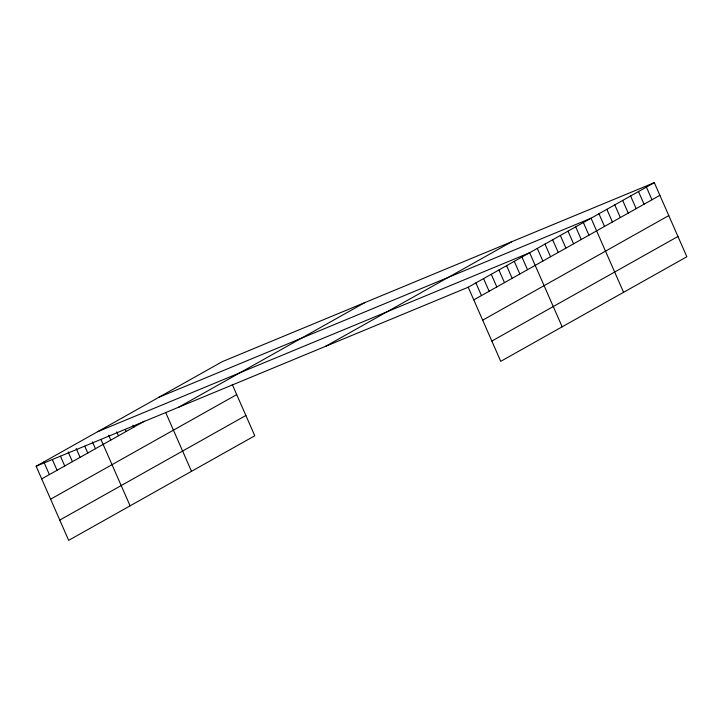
<?xml version="1.0" encoding="UTF-8"?>
<svg xmlns="http://www.w3.org/2000/svg" width="723" height="723" viewBox="0 0 723 723"><rect width="100%" height="100%" fill="white"/><g stroke="black" fill="none" stroke-linecap="round" stroke-linejoin="round"><path stroke-width="1.08" d="M232.264 384.464L254.785 435.77L68.676 540.343L36.15 466.245L222.259 361.663L654.324 182.657L686.85 256.755L500.741 361.337L468.215 287.23L654.324 182.657M41.708 478.906L144.383 421.211M178.735 407.166L364.835 302.594M50.61 499.177L236.71 394.604M325.639 346.308L511.739 241.726M59.774 520.072L245.883 415.49M473.773 299.891L659.882 195.318M482.675 320.172L668.784 215.59M491.848 341.057L677.948 236.484M158.979 397.225L591.043 218.21L623.578 292.309M97.569 431.73L529.634 252.725L562.16 326.823M36.15 466.245L468.215 287.23M646.416 187.103L651.974 199.765M638.499 191.55L644.057 204.202M630.592 195.987L636.15 208.649M622.684 200.434L628.242 213.095M614.776 204.88L620.334 217.542M606.868 209.327L612.426 221.988M598.96 213.773L604.509 226.426M583.371 222.53L588.929 235.192M575.689 226.841L581.247 239.503M568.016 231.152L573.574 243.814M560.343 235.472L565.901 248.125M552.661 239.783L558.219 252.444M544.988 244.094L550.546 256.755M537.306 248.414L542.865 261.066M521.952 257.036L527.51 269.697M514.279 261.355L519.837 274.008M506.597 265.666L512.155 278.328M498.924 269.977L504.482 282.639M491.251 274.297L496.809 286.95M483.57 278.608L489.128 291.27M475.897 282.919L481.455 295.58M165.874 412.923L191.505 471.324M132.978 425.187L133.827 427.139M125.296 429.507L126.154 431.45M116.764 431.875L118.473 435.77M108.658 435.21L110.8 440.081M100.985 439.521L130.095 505.829M92.454 441.889L95.445 448.712M84.772 446.208L87.772 453.023M76.24 448.567L80.09 457.334M68.143 451.911L72.417 461.654M60.461 456.222L64.736 465.964M52.354 459.566L57.063 470.275M43.823 461.934L49.381 474.586"/></g></svg>
